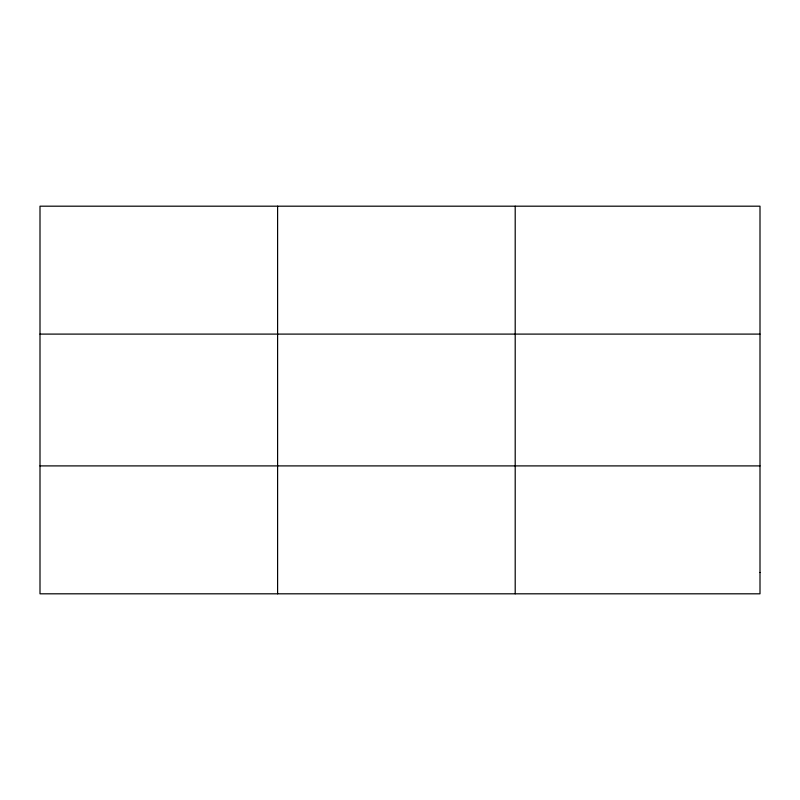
<?xml version="1.0" encoding="UTF-8"?>
<svg xmlns="http://www.w3.org/2000/svg" width="800" height="800" viewBox="0 0 800 800"><rect width="100%" height="100%" fill="white"/><g stroke="black" fill="none" stroke-linecap="round" stroke-linejoin="round"><path stroke-width="1.2" d="M277.6 206.19L277.6 593.81M515.2 206.19L515.2 593.81M40 334.1L760 334.1M40 465.9L760 465.9M760 572.49L760 593.81L40 593.81L40 206.19L760 206.19L760 572.49"/></g></svg>
